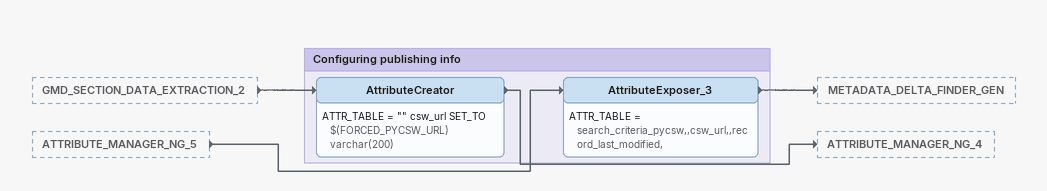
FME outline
GMD_SECTION_DATA_EXTRACTION_2 [outside]
    -> AttributeCreator
ATTRIBUTE_MANAGER_NG_5 [outside]
    -> AttributeExposer_3

Bookmark: Configuring publishing info
AttributeCreator
    ATTR_TABLE = "" csw_url SET_TO $(FORCED_PYCSW_URL) varchar(200)
    -> ATTRIBUTE_MANAGER_NG_4
AttributeExposer_3
    ATTR_TABLE = search_criteria_pycsw,,csw_url,,record_last_modified,
    -> METADATA_DELTA_FINDER_GEN
